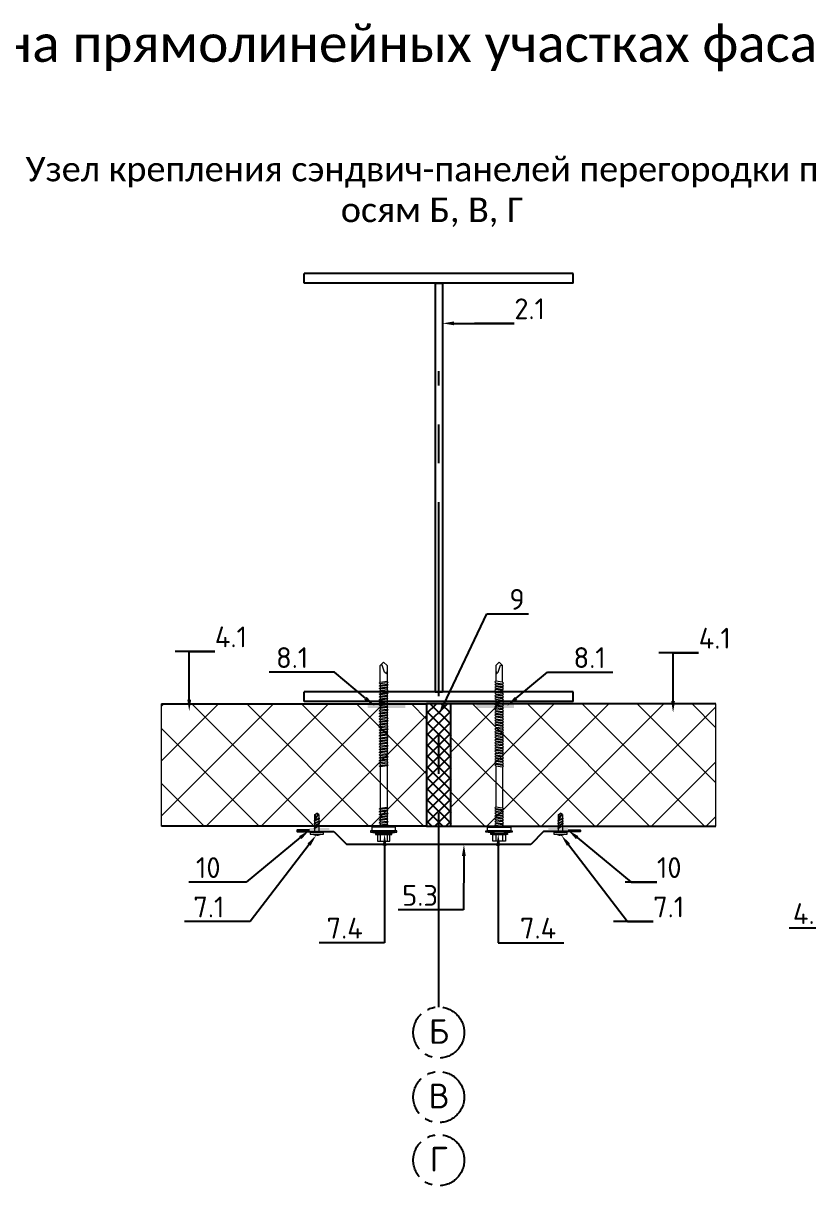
# Model space of a CAD drawing. Header units: millimetres. Extents: x -3689 to 3021565, y -698052 to -604547.
# Drawn here: x 2757910 to 2758552, y -669564 to -668614 of the extents above; entities that cross this region are included whole.
import ezdxf
from ezdxf import colors
from ezdxf.entities.mleader import LeaderData, LeaderLine
from ezdxf.math import Vec2, Vec3

# ---------------------------------------------------------------- set-up
doc = ezdxf.new("R2010")
doc.units = ezdxf.units.MM
doc.linetypes.add('CENTER', pattern=[50.800000000000004, 31.75, -6.35, 6.35, -6.35])
doc.layers.get('0').update_dxf_attribs({"lineweight": 0})
for name, color, linetype in [('A-DOOR-IDEN', 12, 'Continuous'), ('A-FLOR-IDEN', 14, 'Continuous'), ('A-WALL-PATT', 181, 'Continuous'), ('S-GRID', 133, 'CENTER'), ('S-METL', 14, 'Continuous'), ('S-WALL-PATT', 181, 'Continuous')]:
    doc.layers.add(name, color=color, linetype=linetype)
doc.styles.add('Calibri', font='calibri.ttf')
doc.styles.add('ЕСКД', font='isocpeur.ttf')

# ---------------------------------------------------------------- blocks, each defined once
blk = doc.blocks.new('*U578')
at = {"lineweight": 0}
h = blk.add_hatch(dxfattribs=at)
h.set_pattern_fill('ANSI37', color=0, scale=10, style=0)
h.set_pattern_definition([(45, (40, -783.2899490528216), (-22.45064030267288, 22.45064030267288), []), (135, (40, -783.2899490528216), (-22.45064030267288, -22.45064030267288), [])])
h.paths.add_polyline_path([(0, 216.7100509471784), (0, 0), (100, 0), (100, 216.7100509471784)])
at = {"color": 5, "lineweight": 0}
for p, q in [((100, 216.7100509471784), (0, 216.7100509471784)), ((0, 0), (100, 0))]:
    blk.add_line(p, q, dxfattribs=at)
at = {"color": 5}
for p, q in [((0, 216.7100509471784), (0, 0)), ((100, 0), (100, 216.7100509471784))]:
    blk.add_line(p, q, dxfattribs=at)
blk = doc.blocks.new('рлшгр')
at = {"color": 0}
for p, q in [((-23108.6821482153, 184996.8232912373), (-23108.6821482153, 185216.8232724693)), ((-23108.6821482153, 185216.8232724693), (-23100.68214866978, 185216.8232724693)), ((-23100.68214866978, 184996.8232912373), (-23100.68214866978, 185216.8232724693)), ((-22766.68216759053, 184996.8232912373), (-22766.68216759053, 185216.8232724693)), ((-22766.68216759053, 185216.8232724693), (-22758.68216804315, 185216.8232724693)), ((-22758.68216804315, 184996.8232912373), (-22758.68216804315, 185216.8232724693)), ((-22766.68216759053, 185109.8232812014), (-23100.68214866978, 185109.8232812014)), ((-23100.68214866978, 185109.8232812014), (-23100.68214866978, 185103.8232815367)), ((-22766.68216759053, 185109.8232812014), (-22766.68216759053, 185103.8232815367)), ((-22766.68216759053, 185103.8232815367), (-23100.68214866978, 185103.8232815367)), ((-23108.6821482153, 184996.8232912373), (-23100.68214866978, 184996.8232912373)), ((-22766.68216759053, 184996.8232912373), (-22758.68216804315, 184996.8232912373))]:
    blk.add_line(p, q, dxfattribs=at)
blk = doc.blocks.new('*U670')
at = {"color": 7}
for points in [[(-60.60660171782365, -10.60660171779455), (-50, 0)], [(-50, 0), (100.3945713860958, 0)], [(111.0011731039194, -10.60660171779455), (100.3945713860958, 0)], [(-80.60660171782365, -11.60660171782365), (-90.60660171782365, -11.60660171782365), (-90.60660171782365, -10.60660171782365), (-60.60660171782365, -10.60660171782365)], [(131.0011731039194, -11.60660171782365), (141.0011731039194, -11.60660171782365), (141.0011731039194, -10.60660171782365), (111.0011731039194, -10.60660171782365)]]:
    blk.add_lwpolyline(points, dxfattribs=at)
blk = doc.blocks.new('4.2x16')
at = {"lineweight": 0}
for p, q in [((-1.199999999989814, 5.30000000000291), (-1.199999999989814, -5.30000000000291)), ((14.87966793887608, 1.599999999998545), (16.00000000000728, 0))]:
    blk.add_line(p, q, dxfattribs=at)
for points in [[(-1.199999999989814, 3.599999999998545, 0.1148185505937614), (-2.095913941433537, 0.25), (-1.599999999983993, 0.25), (-1.599999999983993, -0.25), (-2.095913941433537, -0.25, 0.1148185505938521), (-1.199999999989814, -3.599999999998545)], [(7.275957614183426e-12, -5.30000000000291), (7.275957614183426e-12, 5.30000000000291, 0.414213562373095), (-0.1999999999898137, 5.5), (-0.999999999992724, 5.5, 0.414213562373095), (-1.199999999989814, 5.30000000000291, 0.2097628861456963), (-1.199999999989814, 3.80000000000291)], [(0, 3.099999999998545, 0.414213562373095), (1.5, 1.599999999998545), (3.302317669687909, 1.599999999998545), (3.590992804281996, 2.099999999998545)], [(14.22976397439197, -0.825474615485291, 0.1316524975878797), (14.87966793887608, -1.599999999998545), (16.00000000000728, 0), (14.22976397439925, -0.825474615478015), (9.879667938876082, 1.599999999998545), (14.87966793887608, 1.599999999998545), (14.7234978237102, 1.299999999988358), (15.72391328635422, -0.1287413488898892)], [(-1.199999999989814, -3.799999999995634, 0.2097628861481313), (-1.199999999989814, -5.300000000010186, 0.414213562373095), (-0.999999999992724, -5.5), (-0.1999999999898137, -5.5, 0.414213562373095), (7.275957614183426e-12, -5.30000000000291)], [(5.149838531098794, -1.599999999998545), (1.5, -1.599999999998545, 0.414213562373095), (0, -3.099999999998545)]]:
    blk.add_lwpolyline(points, format="xyb", dxfattribs=at)
for points in [[(7.275957614183426e-12, -1.599999999998545), (0, -1.599999999998545), (0, 1.599999999998545)], [(3.590992804281996, 2.099999999998545), (5.438513665692881, -2.099999999998545)], [(3.879667938876082, 1.599999999998545), (5.302317669687909, 1.599999999998545)], [(5.590992804281996, 2.099999999998545), (7.438513665692881, -2.099999999998545)], [(5.879667938876082, 1.599999999998545), (7.302317669687909, 1.599999999998545)], [(7.590992804281996, 2.099999999998545), (9.43851366569288, -2.099999999998545)], [(7.879667938876082, 1.599999999998545), (9.302317669687909, 1.599999999998545)], [(14.7234978237102, 1.299999999988358), (11.03375356302422, 1.299999999988358), (14.56523563171504, -0.6690416125711636)], [(7.149838531098794, -1.599999999998545), (5.727188800286967, -1.599999999998545)], [(9.149838531098794, -1.599999999998545), (7.727188800286967, -1.599999999998545)], [(11.14983853109879, -1.599999999998545), (9.727188800286967, -1.599999999998545)], [(11.72718880028697, -1.599999999998545), (11.43851366569288, -2.099999999998545)], [(14.87966793887608, -1.599999999998545), (11.72718880028697, -1.599999999998545)]]:
    blk.add_lwpolyline(points, dxfattribs=at)
for points in [[(3.590992804281996, 2.099999999998545), (5.727188800286967, -1.599999999998545), (5.438513665692881, -2.099999999998545), (3.302317669687909, 1.599999999998545)], [(5.302317669687909, 1.599999999998545), (5.590992804281996, 2.099999999998545), (7.727188800286967, -1.599999999998545), (7.438513665692881, -2.099999999998545)], [(7.302317669687909, 1.599999999998545), (7.590992804281996, 2.099999999998545), (9.727188800286967, -1.599999999998545), (9.43851366569288, -2.099999999998545)], [(9.590992804281996, 2.099999999998545), (11.43851366569288, -2.099999999998545), (9.302317669687909, 1.599999999998545), (9.590992804281996, 2.099999999998545), (11.72718880028697, -1.599999999998545)]]:
    blk.add_lwpolyline(points, close=True, dxfattribs=at)
blk = doc.blocks.new('*U671')
at = {"color": 7}
blk.add_blockref('4.2x16', (0, 0), dxfattribs=at)
blk = doc.blocks.new('*U573')
at = {"color": 0, "lineweight": 0, "ltscale": 10}
for p, q in [((0.9999999999995483, 10.75821146399544), (-1.578047253216045e-13, 3.758211464021094)), ((1.999999999999548, 10.75821146399548), (0.9999999999995483, 10.75821146399544)), ((0.9999999999995483, 10.75821146399544), (1.000000000000452, -10.75821146399535)), ((2.000000000000452, -10.75821146399531), (1.999999999999548, 10.75821146399548)), ((4.999999999999596, 9.625768151993025), (1.999999999999596, 9.625768151992899)), ((1.999999999999596, 9.625768151992899), (2.000000000000404, -9.625768151992732)), ((5.000000000000404, -9.625768151992606), (4.999999999999596, 9.625768151993025)), ((-1.000000000000214, 5.095994904011563), (-6.200000000000213, 5.095994904011344)), ((-6.200000000000213, 5.095994904011344), (-6.199999999999785, -5.095994904011865)), ((-1.000000000000119, 2.831108280006405), (-6.200000000000118, 2.831108280006187)), ((-2.853031142658489e-13, 6.794659872000921), (-1.000000000000285, 6.794659872000879)), ((-1.000000000000285, 6.794659872000879), (-0.9999999999997147, -6.794659872000962)), ((-0.9999999999997861, -5.095994904011646), (-1.000000000000214, 5.095994904011563)), ((2.853031142658489e-13, -6.794659872000921), (-2.853031142658489e-13, 6.794659872000921)), ((5.960699671339194, 2.831108280006697), (4.999999999999881, 2.831108280006657)), ((5.960699671339194, 2.831108280006697), (6.413676996087806, 3.623818598440535)), ((6.75340998968594, -2.831108279977059), (5.960699671339194, 2.831108280006697)), ((6.413676996087806, 3.623818598440535), (7.093142983283565, 2.831108280006745)), ((7.093142983283565, 2.831108280006745), (7.885853301688519, -2.831108279977012)), ((8.225586295286144, 2.831108280006792), (7.093142983283565, 2.831108280006745)), ((8.225586295286144, 2.831108280006792), (7.093142983283565, 2.831108280006745)), ((8.225586295286144, 2.831108280006792), (8.678563620122066, 3.623818598440631)), ((9.018296613720201, -2.831108279976964), (8.225586295286144, 2.831108280006792)), ((8.678563620122066, 3.623818598440631), (9.358029607317826, 2.83110828000684)), ((9.358029607317826, 2.83110828000684), (10.15073992572278, -2.831108279976917)), ((10.49047291932041, 2.831108280006887), (9.358029607317826, 2.83110828000684)), ((10.49047291932041, 2.831108280006887), (9.358029607317826, 2.831108280006839)), ((10.49047291932041, 2.831108280006887), (10.94345024406902, 3.623818598440726)), ((11.28318323772536, -2.831108279976869), (10.49047291932041, 2.831108280006887)), ((10.94345024406902, 3.623818598440726), (11.62291623132298, 2.831108280006935)), ((11.62291623132298, 2.831108280006935), (12.41562654969883, -2.831108279976822)), ((12.75535954329646, 2.831108280006982), (11.62291623126478, 2.831108280006935)), ((12.75535954329646, 2.831108280006983), (11.62291623132298, 2.831108280006935)), ((12.75535954329646, 2.831108280006982), (13.20833686810328, 3.623818598440821)), ((13.54806986170141, -2.831108279976774), (12.75535954329646, 2.831108280006982)), ((13.20833686810328, 3.623818598440821), (13.88780285529904, 2.83110828000703)), ((13.88780285529904, 2.83110828000703), (14.68051317370399, -2.831108279976727)), ((15.02024616730162, 2.831108280007077), (13.88780285529904, 2.83110828000703)), ((15.02024616730162, 2.831108280007078), (13.88780285529904, 2.83110828000703)), ((15.02024616730162, 2.831108280007077), (15.47322349210843, 3.623818598440916)), ((15.81295648570657, -2.831108279976679), (15.02024616730162, 2.831108280007077)), ((15.47322349210843, 3.623818598440916), (16.1526894793042, 2.831108280007125)), ((16.1526894793042, 2.831108280007125), (16.94539979768004, -2.831108279976632)), ((17.28513279133588, 2.831108280007173), (16.1526894793042, 2.831108280007125)), ((17.28513279133588, 2.831108280007173), (16.1526894793042, 2.831108280007126)), ((17.28513279133588, 2.831108280007173), (17.73811011608449, 3.623818598441011)), ((18.07784310968262, -2.831108279976584), (17.28513279133588, 2.831108280007173)), ((17.73811011608449, 3.623818598441011), (18.41757610328025, 2.83110828000722)), ((18.41757610328025, 2.83110828000722), (19.2102864216852, -2.831108279976537)), ((19.55001941528283, 2.831108280007268), (18.41757610328025, 2.83110828000722)), ((19.55001941528283, 2.831108280007268), (18.41757610328025, 2.831108280007221)), ((19.55001941528283, 2.831108280007268), (20.00299674011875, 3.623818598441106)), ((20.34272973371688, -2.831108279976489), (19.55001941528283, 2.831108280007268)), ((20.00299674011875, 3.623818598441106), (20.68246272731451, 2.831108280007316)), ((20.68246272731451, 2.831108280007316), (21.47517304571946, -2.831108279976441)), ((21.81490603931709, 2.831108280007363), (20.68246272731451, 2.831108280007316)), ((54.50058852800316, 2.831108280007788), (20.68246272731451, 2.831108280007316)), ((54.50058852800316, 2.831108280007788), (54.95356585283909, 3.623818598441626)), ((55.29329884643724, -2.831108279975969), (54.50058852800316, 2.831108280007788)), ((54.95356585283909, 3.623818598441626), (55.63303184003485, 2.831108280007835)), ((55.63303184003485, 2.831108280007835), (56.42574215843982, -2.831108279975922)), ((56.76547515203742, 2.831108280007883), (55.63303184003485, 2.831108280007835)), ((56.76547515209563, 2.831108280007883), (57.21845247684425, 3.623818598441721)), ((57.5581854704424, -2.831108279975874), (56.76547515209563, 2.831108280007883)), ((57.21845247684425, 3.623818598441721), (57.89791846404, 2.83110828000793)), ((57.89791846404, 2.83110828000793), (58.69062878244497, -2.831108279975826)), ((59.03036177604258, 2.831108280007978), (57.89791846404, 2.83110828000793)), ((59.03036177604258, 2.831108280007978), (59.48333910087851, 3.623818598441816)), ((59.82307209447666, -2.831108279975779), (59.03036177604258, 2.831108280007978)), ((59.48333910087851, 3.623818598441816), (60.16280508807426, 2.831108280008025)), ((60.16280508807426, 2.831108280008025), (60.95551540647924, -2.831108279975731)), ((61.29524840007684, 2.831108280008073), (60.16280508807426, 2.831108280008025)), ((61.29524840007684, 2.831108280008073), (61.74822572482546, 3.623818598441911)), ((62.08795871848181, -2.831108279975684), (61.29524840007684, 2.831108280008073)), ((61.74822572482546, 3.623818598441911), (62.42769171207942, 2.83110828000812)), ((62.42769171207942, 2.83110828000812), (63.22040203045529, -2.831108279975636)), ((63.5601350240529, 2.831108280008168), (62.42769171202121, 2.83110828000812)), ((63.5601350240529, 2.831108280008168), (64.01311234885972, 3.623818598442006)), ((64.35284534245787, -2.831108279975589), (63.5601350240529, 2.831108280008168)), ((64.01311234885972, 3.623818598442006), (64.69257833605548, 2.831108280008215)), ((64.69257833605548, 2.831108280008215), (65.48528865446045, -2.831108279975541)), ((65.82502164805805, 2.831108280008263), (64.69257833605548, 2.831108280008215)), ((65.82502164805805, 2.831108280008263), (66.27799897286488, 3.623818598442101)), ((66.61773196646303, -2.831108279975494), (65.82502164805805, 2.831108280008263)), ((66.27799897286488, 3.623818598442101), (66.95746496006063, 2.83110828000831)), ((66.95746496006063, 2.83110828000831), (67.7501752784365, -2.831108279975446)), ((68.08990827209232, 2.831108280008358), (66.95746496006063, 2.83110828000831)), ((68.08990827209232, 2.831108280008358), (68.54288559684093, 3.623818598442196)), ((68.88261859043908, -2.831108279975399), (68.08990827209232, 2.831108280008358)), ((68.54288559684093, 3.623818598442196), (69.22235158403669, 2.831108280008406)), ((69.22235158403669, 2.831108280008406), (70.01506190244166, -2.831108279975351)), ((70.35479489603927, 2.831108280008453), (69.22235158403669, 2.831108280008406)), ((70.35479489603927, 2.831108280008453), (70.8077722208752, 3.623818598442291)), ((71.14750521447334, -2.831108279975303), (70.35479489603927, 2.831108280008453)), ((70.8077722208752, 3.623818598442291), (71.48723820807095, 2.831108280008501)), ((71.48723820807095, 2.831108280008501), (72.27994852647592, -2.831108279975256)), ((72.61968152007353, 2.831108280008548), (71.48723820807095, 2.831108280008501)), ((72.61968152007353, 2.831108280008548), (73.07265884482214, 3.623818598442387)), ((73.41239183842029, -2.831108279975208), (72.61968152007353, 2.831108280008548)), ((73.07265884482214, 3.623818598442387), (73.7521248320179, 2.831108280008596)), ((73.7521248320179, 2.831108280008596), (74.54483515045195, -2.831108279975161)), ((74.88456814404958, 2.831108280008643), (73.7521248320179, 2.831108280008596)), ((74.88456814404961, 2.831108280008642), (75.33754546879823, 3.623818598442481)), ((75.67727846239634, -2.831108279975114), (74.88456814404961, 2.831108280008642)), ((75.33754546879823, 3.623818598442481), (76.01701145599398, 2.83110828000869)), ((76.01701145599398, 2.83110828000869), (76.80972177439892, -2.831108279975067)), ((77.14945476799656, 2.831108280008737), (76.01701145599398, 2.83110828000869)), ((77.14945476799656, 2.831108280008737), (77.60243209283249, 3.623818598442576)), ((77.9421650864306, -2.831108279975019), (77.14945476799656, 2.831108280008737)), ((77.60243209283249, 3.623818598442576), (78.28189808002824, 2.831108280008785)), ((78.28189808002824, 2.831108280008785), (79.07460839843318, -2.831108279974972)), ((79.41434139203082, 2.831108280008833), (78.28189808002824, 2.831108280008785)), ((79.41434139203082, 2.831108280008833), (79.86731871677944, 3.623818598442671)), ((80.20705171043576, -2.831108279974924), (79.41434139203082, 2.831108280008833)), ((79.86731871677944, 3.623818598442671), (80.5467847040334, 2.83110828000888)), ((80.5467847040334, 2.83110828000888), (81.33949502240924, -2.831108279974877)), ((81.67922801600687, 2.831108280008928), (80.54678470397519, 2.83110828000888)), ((81.67922801600687, 2.831108280008928), (82.1322053408137, 3.623818598442766)), ((82.47193833441182, -2.831108279974829), (81.67922801600687, 2.831108280008928)), ((82.1322053408137, 3.623818598442766), (82.81167132800945, 2.831108280008975)), ((82.81167132800945, 2.831108280008975), (83.6043816464144, -2.831108279974782)), ((83.94411464001203, 2.831108280009023), (82.81167132800945, 2.831108280008975)), ((83.94411464001203, 2.831108280009023), (84.39709196481886, 3.623818598442861)), ((84.73682495841697, -2.831108279974734), (83.94411464001203, 2.831108280009023)), ((84.39709196481886, 3.623818598442861), (85.07655795201461, 2.831108280009071)), ((85.07655795201461, 2.831108280009071), (85.86926827039045, -2.831108279974686)), ((86.2090012640463, 2.831108280009118), (85.07655795201461, 2.831108280009071)), ((86.2090012640463, 2.831108280009118), (86.66197858879491, 3.623818598442957)), ((87.00171158239303, -2.831108279974639), (86.2090012640463, 2.831108280009118)), ((86.66197858879491, 3.623818598442957), (87.34144457599066, 2.831108280009166)), ((87.34144457599066, 2.831108280009166), (88.1341548943956, -2.831108279974591)), ((88.47388788799324, 2.831108280009213), (87.34144457599066, 2.831108280009166)), ((88.47388788799324, 2.831108280009213), (88.92686521282917, 3.623818598443052)), ((89.26659820642729, -2.831108279974544), (88.47388788799324, 2.831108280009213)), ((88.92686521282917, 3.623818598443052), (89.60633120002493, 2.831108280009261)), ((89.60633120002493, 2.831108280009261), (90.39904151842987, -2.831108279974496)), ((90.7387745120275, 2.831108280009308), (89.60633120002493, 2.831108280009261)), ((90.7387745120275, 2.831108280009308), (91.19175183677612, 3.623818598443147)), ((91.53148483037424, -2.831108279974448), (90.7387745120275, 2.831108280009308)), ((91.19175183677612, 3.623818598443147), (91.87121782397188, 2.831108280009356)), ((91.87121782397188, 2.831108280009356), (92.66392814240592, -2.831108279974401)), ((93.00366113600356, 2.831108280009403), (91.87121782397188, 2.831108280009356)), ((93.00366113600356, 2.831108280009403), (93.45663846081038, 3.623818598443242)), ((93.7963714544085, -2.831108279974353), (93.00366113600356, 2.831108280009403)), ((93.45663846081038, 3.623818598443242), (94.13610444800614, 2.831108280009451)), ((94.13610444800614, 2.831108280009451), (94.92881476641108, -2.831108279974306)), ((95.26854776000872, 2.831108280009498), (94.13610444800614, 2.831108280009451)), ((95.26854776000872, 2.831108280009498), (95.72152508484464, 3.623818598443337)), ((96.06125807844276, -2.831108279974258), (95.26854776000872, 2.831108280009498)), ((95.72152508484464, 3.623818598443337), (96.4009910720404, 2.831108280009546)), ((96.4009910720404, 2.831108280009546), (97.19370139038713, -2.831108279974211)), ((97.53343438398477, 2.831108280009593), (96.4009910720404, 2.831108280009546)), ((97.53343438404298, 2.831108280009593), (97.9864117087916, 3.623818598443432)), ((98.32614470238971, -2.831108279974163), (97.53343438404298, 2.831108280009593)), ((97.9864117087916, 3.623818598443432), (98.66587769598735, 2.831108280009641)), ((98.66587769598735, 2.831108280009641), (99.4585880144214, -2.831108279974116)), ((99.79832100801903, 2.831108280009689), (98.66587769598735, 2.831108280009641)), ((99.79832100801903, 2.831108280009689), (100.2512983328259, 3.623818598443527)), ((100.591031326424, -2.831108279974068), (99.79832100801903, 2.831108280009689)), ((100.2512983328259, 3.623818598443527), (100.9307643200216, 2.831108280009736)), ((100.9307643200216, 2.831108280009736), (101.7234746384266, -2.83110827997402)), ((102.0632076320242, 2.831108280009784), (100.9307643200216, 2.831108280009736)), ((102.0632076320242, 2.831108280009784), (102.5161849568019, 3.623818598443622)), ((102.8559179504, -2.831108279973973), (102.0632076320242, 2.831108280009784)), ((102.5161849568019, 3.623818598443622), (103.1956509439977, 2.831108280009831)), ((103.1956509439977, 2.831108280009831), (103.9883612624026, -2.831108279973925)), ((104.3280942560002, 2.831108280009879), (103.1956509439977, 2.831108280009831)), ((104.3280942560002, 2.831108280009879), (104.7810715808071, 3.623818598443717)), ((105.1208045744052, -2.831108279973878), (104.3280942560002, 2.831108280009879)), ((104.7810715808071, 3.623818598443717), (105.4605375680028, 2.831108280009926)), ((105.4605375680028, 2.831108280009926), (106.2532478864078, -2.83110827997383)), ((106.5929808800054, 2.831108280009974), (105.4605375680028, 2.831108280009926)), ((106.5929808800054, 2.831108280009974), (107.0459582048413, 3.623818598443812)), ((107.3856911984394, -2.831108279973783), (106.5929808800054, 2.831108280009974)), ((107.0459582048413, 3.623818598443812), (107.7254241920371, 2.831108280010021)), ((107.7254241920371, 2.831108280010021), (108.518134510442, -2.831108279973735)), ((108.8578675040397, 2.831108280010069), (107.7254241920371, 2.831108280010021)), ((108.8578675040397, 2.831108280010069), (109.3108448287883, 3.623818598443907)), ((109.6505778223864, -2.831108279973688), (108.8578675040397, 2.831108280010069)), ((109.3108448287883, 3.623818598443907), (109.990310815984, 2.831108280010116)), ((109.990310815984, 2.831108280010116), (110.7830211344181, -2.83110827997364)), ((111.1227541280157, 2.831108280010164), (109.990310815984, 2.831108280010116)), ((111.1227541280157, 2.831108280010164), (111.5757314528225, 3.623818598444002)), ((111.9154644464207, -2.831108279973593), (111.1227541280157, 2.831108280010164)), ((111.5757314528225, 3.623818598444002), (112.2551974400183, 2.831108280010211)), ((112.2551974400183, 2.831108280010211), (113.0479077584232, -2.831108279973545)), ((113.3876407520209, 2.831108280010259), (112.2551974400183, 2.831108280010211)), ((113.3876407520209, 2.831108280010259), (113.8406180767986, 3.623818598444097)), ((114.1803510703967, -2.831108279973498), (113.3876407520209, 2.831108280010259)), ((113.8406180767986, 3.623818598444097), (114.5200840639943, 2.831108280010307)), ((114.5200840639943, 2.831108280010307), (115.3127943823993, -2.83110827997345)), ((115.6525273759969, 2.831108280010354), (114.5200840639943, 2.831108280010307)), ((115.6525273759969, 2.831108280010354), (116.1055047008037, 3.623818598444192)), ((116.4452376944019, -2.831108279973402), (115.6525273759969, 2.831108280010354)), ((116.1055047008037, 3.623818598444192), (116.7849706879995, 2.831108280010402)), ((116.7849706879995, 2.831108280010402), (117.5776810064336, -2.831108279973355)), ((117.9174140000312, 2.831108280010449), (116.7849706879995, 2.831108280010402)), ((117.9174140000312, 2.831108280010449), (118.370391324838, 3.623818598444288)), ((118.7101243184361, -2.831108279973307), (117.9174140000312, 2.831108280010449)), ((118.370391324838, 3.623818598444288), (119.0498573120338, 2.831108280010497)), ((119.0498573120338, 2.831108280010497), (119.8425676303805, -2.83110827997326)), ((120.1823006239781, 2.831108280010544), (119.0498573120338, 2.831108280010497)), ((120.1823006240363, 2.831108280010544), (120.6352779488141, 3.623818598444383)), ((120.9750109424122, -2.831108279973212), (120.1823006240363, 2.831108280010544)), ((120.6352779488141, 3.623818598444383), (121.3147439360098, 2.831108280010592)), ((121.3147439360098, 2.831108280010592), (122.1074542544148, -2.831108279973165)), ((122.4471872480124, 2.83110828001064), (121.3147439360098, 2.831108280010592)), ((122.4471872480124, 2.83110828001064), (122.9001645728192, 3.623818598444478)), ((123.2398975664173, -2.831108279973117), (122.4471872480124, 2.83110828001064)), ((122.9001645728192, 3.623818598444478), (123.579630560015, 2.831108280010687)), ((123.5796305600149, 2.831108280010687), (137.1689503039877, 2.831108280011258)), ((123.579630560015, 2.831108280010687), (124.3723408784199, -2.83110827997307)), ((131.733222406422, -0.6794659872056961), (137.6219276287947, 1.132443311992857)), ((137.168891720008, 2.831108280011258), (140, 1.252163460215004e-11)), ((140, 1.252163460215004e-11), (137.1688917200664, -2.831108279972532)), ((137.6219276287947, 1.132443311992857), (137.310505717999, 2.689552866000027)), ((-0.9999999999998811, -2.831108279977385), (-6.19999999999988, -2.831108279977603)), ((-6.199999999999785, -5.095994904011865), (-0.9999999999997861, -5.095994904011646)), ((-0.9999999999997147, -6.794659872000962), (2.853031142658489e-13, -6.794659872000921)), ((1.578047253205254e-13, -3.758211463995394), (1.000000000000452, -10.75821146399535)), ((6.75340998968594, -2.831108279977058), (5.000000000000119, -2.831108279977132)), ((7.432875976881695, -3.510574267172757), (6.75340998968594, -2.831108279977059)), ((7.885853301688519, -2.831108279977012), (7.432875976881695, -3.510574267172757)), ((9.018296613720201, -2.831108279976964), (7.885853301688519, -2.831108279977012)), ((9.018296613720201, -2.831108279976963), (7.885853301688519, -2.831108279977011)), ((9.697762600915956, -3.510574267172662), (9.018296613720201, -2.831108279976964)), ((10.15073992572278, -2.831108279976917), (9.697762600915956, -3.510574267172662)), ((11.28318323766715, -2.831108279976869), (10.15073992572278, -2.831108279976917)), ((11.28318323772536, -2.831108279976868), (10.15073992572278, -2.831108279976916)), ((11.96264922492111, -3.510574267172567), (11.28318323772536, -2.831108279976869)), ((12.41562654969883, -2.831108279976822), (11.96264922492111, -3.510574267172567)), ((13.54806986170141, -2.831108279976774), (12.41562654969883, -2.831108279976822)), ((13.54806986170141, -2.831108279976773), (12.41562654969883, -2.83110827997682)), ((14.22753584889717, -3.510574267172472), (13.54806986170141, -2.831108279976774)), ((14.68051317370399, -2.831108279976727), (14.22753584889717, -3.510574267172472)), ((15.81295648570657, -2.831108279976679), (14.68051317370399, -2.831108279976727)), ((15.81295648570657, -2.831108279976678), (14.68051317370399, -2.831108279976725)), ((16.49242247290232, -3.510574267172377), (15.81295648570657, -2.831108279976679)), ((16.94539979768004, -2.831108279976632), (16.49242247290232, -3.510574267172377)), ((18.07784310968262, -2.831108279976584), (16.94539979768004, -2.831108279976632)), ((18.07784310968262, -2.831108279976584), (16.94539979768004, -2.831108279976631)), ((18.75730909687838, -3.510574267172282), (18.07784310968262, -2.831108279976584)), ((19.2102864216852, -2.831108279976537), (18.75730909687838, -3.510574267172282)), ((20.34272973371688, -2.831108279976489), (19.2102864216852, -2.831108279976537)), ((20.34272973371688, -2.831108279976489), (19.2102864216852, -2.831108279976536)), ((21.02219572091264, -3.510574267172187), (20.34272973371688, -2.831108279976489)), ((21.47517304571946, -2.831108279976441), (21.02219572091264, -3.510574267172187)), ((55.29329884643724, -2.83110827997597), (21.47517304571946, -2.831108279976441)), ((55.97276483363299, -3.510574267171667), (55.29329884643724, -2.831108279975969)), ((56.42574215843982, -2.831108279975922), (55.97276483363299, -3.510574267171667)), ((57.55818547038419, -2.831108279975874), (56.42574215843982, -2.831108279975922)), ((58.23765145763815, -3.510574267171572), (57.5581854704424, -2.831108279975874)), ((58.69062878244497, -2.831108279975826), (58.23765145763815, -3.510574267171572)), ((59.82307209447666, -2.831108279975779), (58.69062878244497, -2.831108279975826)), ((60.50253808167241, -3.510574267171477), (59.82307209447666, -2.831108279975779)), ((60.95551540647924, -2.831108279975731), (60.50253808167241, -3.510574267171477)), ((62.08795871842361, -2.831108279975684), (60.95551540647924, -2.831108279975731)), ((62.76742470567757, -3.510574267171382), (62.08795871848181, -2.831108279975684)), ((63.22040203045529, -2.831108279975636), (62.76742470567757, -3.510574267171382)), ((64.35284534245787, -2.831108279975589), (63.22040203045529, -2.831108279975636)), ((65.03231132965362, -3.510574267171287), (64.35284534245787, -2.831108279975589)), ((65.48528865446045, -2.831108279975541), (65.03231132965362, -3.510574267171287)), ((66.61773196646303, -2.831108279975494), (65.48528865446045, -2.831108279975541)), ((67.29719795365878, -3.510574267171191), (66.61773196646303, -2.831108279975494)), ((67.7501752784365, -2.831108279975446), (67.29719795365878, -3.510574267171191)), ((68.88261859043908, -2.831108279975399), (67.7501752784365, -2.831108279975446)), ((69.56208457763483, -3.510574267171096), (68.88261859043908, -2.831108279975399)), ((70.01506190244166, -2.831108279975351), (69.56208457763483, -3.510574267171096)), ((71.14750521447334, -2.831108279975303), (70.01506190244166, -2.831108279975351)), ((71.8269712016691, -3.510574267171001), (71.14750521447334, -2.831108279975303)), ((72.27994852647592, -2.831108279975256), (71.8269712016691, -3.510574267171001)), ((73.41239183842029, -2.831108279975208), (72.27994852647592, -2.831108279975256)), ((74.09185782567425, -3.510574267170906), (73.41239183842029, -2.831108279975208)), ((74.54483515045195, -2.831108279975161), (74.09185782567425, -3.510574267170906)), ((75.67727846239632, -2.831108279975113), (74.54483515045195, -2.831108279975161)), ((76.3567444495921, -3.510574267170812), (75.67727846239634, -2.831108279975114)), ((76.80972177439892, -2.831108279975067), (76.3567444495921, -3.510574267170812)), ((77.9421650864306, -2.831108279975019), (76.80972177439892, -2.831108279975067)), ((78.62163107362636, -3.510574267170717), (77.9421650864306, -2.831108279975019)), ((79.07460839843318, -2.831108279974972), (78.62163107362636, -3.510574267170717)), ((80.20705171037756, -2.831108279974924), (79.07460839843318, -2.831108279974972)), ((80.88651769763152, -3.510574267170622), (80.20705171043576, -2.831108279974924)), ((81.33949502240924, -2.831108279974877), (80.88651769763152, -3.510574267170622)), ((82.47193833441182, -2.831108279974829), (81.33949502240924, -2.831108279974877)), ((83.15140432160757, -3.510574267170527), (82.47193833441182, -2.831108279974829)), ((83.6043816464144, -2.831108279974782), (83.15140432160757, -3.510574267170527)), ((84.73682495841697, -2.831108279974734), (83.6043816464144, -2.831108279974782)), ((85.41629094561273, -3.510574267170432), (84.73682495841697, -2.831108279974734)), ((85.86926827039045, -2.831108279974686), (85.41629094561273, -3.510574267170432)), ((87.00171158239303, -2.831108279974639), (85.86926827039045, -2.831108279974686)), ((87.68117756958878, -3.510574267170337), (87.00171158239303, -2.831108279974639)), ((88.1341548943956, -2.831108279974591), (87.68117756958878, -3.510574267170337)), ((89.26659820642729, -2.831108279974544), (88.1341548943956, -2.831108279974591)), ((89.94606419362304, -3.510574267170242), (89.26659820642729, -2.831108279974544)), ((90.39904151842987, -2.831108279974496), (89.94606419362304, -3.510574267170242)), ((91.53148483037424, -2.831108279974448), (90.39904151842987, -2.831108279974496)), ((92.2109508176282, -3.510574267170147), (91.53148483037424, -2.831108279974448)), ((92.66392814240592, -2.831108279974401), (92.2109508176282, -3.510574267170147)), ((93.7963714544085, -2.831108279974353), (92.66392814240592, -2.831108279974401)), ((94.47583744160426, -3.510574267170051), (93.7963714544085, -2.831108279974353)), ((94.92881476641108, -2.831108279974306), (94.47583744160426, -3.510574267170051)), ((96.06125807844276, -2.831108279974258), (94.92881476641108, -2.831108279974306)), ((96.74072406563852, -3.510574267169956), (96.06125807844276, -2.831108279974258)), ((97.19370139038713, -2.831108279974211), (96.74072406563852, -3.510574267169956)), ((98.32614470238971, -2.831108279974163), (97.19370139038713, -2.831108279974211)), ((99.00561068958547, -3.510574267169861), (98.32614470238971, -2.831108279974163)), ((99.4585880144214, -2.831108279974116), (99.00561068958547, -3.510574267169861)), ((100.591031326424, -2.831108279974068), (99.4585880144214, -2.831108279974116)), ((101.2704973136197, -3.510574267169766), (100.591031326424, -2.831108279974068)), ((101.7234746384266, -2.83110827997402), (101.2704973136197, -3.510574267169766)), ((102.8559179504, -2.831108279973973), (101.7234746384266, -2.83110827997402)), ((103.5353839376249, -3.510574267169671), (102.8559179504, -2.831108279973973)), ((103.9883612624026, -2.831108279973925), (103.5353839376249, -3.510574267169671)), ((105.1208045744052, -2.831108279973878), (103.9883612624026, -2.831108279973925)), ((105.8002705616009, -3.510574267169576), (105.1208045744052, -2.831108279973878)), ((106.2532478864078, -2.83110827997383), (105.8002705616009, -3.510574267169576)), ((107.3856911984394, -2.831108279973783), (106.2532478864078, -2.83110827997383)), ((108.0651571856352, -3.510574267169481), (107.3856911984394, -2.831108279973783)), ((108.518134510442, -2.831108279973735), (108.0651571856352, -3.510574267169481)), ((109.6505778223864, -2.831108279973688), (108.5181345103838, -2.831108279973735)), ((110.3300438095822, -3.510574267169386), (109.6505778223864, -2.831108279973688)), ((110.7830211344181, -2.83110827997364), (110.3300438095822, -3.510574267169386)), ((111.9154644464207, -2.831108279973593), (110.7830211344181, -2.83110827997364)), ((112.5949304336164, -3.51057426716929), (111.9154644464207, -2.831108279973593)), ((113.0479077584232, -2.831108279973545), (112.5949304336164, -3.51057426716929)), ((114.1803510703967, -2.831108279973498), (113.0479077584232, -2.831108279973545)), ((114.8598170576507, -3.510574267169195), (114.1803510703967, -2.831108279973498)), ((115.3127943823993, -2.83110827997345), (114.8598170576507, -3.510574267169195)), ((116.4452376944019, -2.831108279973402), (115.3127943823993, -2.83110827997345)), ((117.1247036815976, -3.5105742671691), (116.4452376944019, -2.831108279973402)), ((117.5776810064336, -2.831108279973355), (117.1247036815976, -3.5105742671691)), ((118.7101243184361, -2.831108279973307), (117.5776810064336, -2.831108279973355)), ((119.3895903056319, -3.510574267169005), (118.7101243184361, -2.831108279973307)), ((119.8425676303805, -2.83110827997326), (119.3895903056319, -3.510574267169005)), ((120.9750109424122, -2.831108279973212), (119.8425676303805, -2.83110827997326)), ((121.6544769296079, -3.51057426716891), (120.9750109424122, -2.831108279973212)), ((122.1074542544148, -2.831108279973165), (121.6544769296079, -3.51057426716891)), ((123.2398975664173, -2.831108279973117), (122.1074542544148, -2.831108279973165)), ((123.9193635536131, -3.510574267168815), (123.2398975664173, -2.831108279973117)), ((124.3723408784199, -2.83110827997307), (123.9193635536131, -3.510574267168815)), ((137.1689503040461, -2.831108279972532), (124.3723408784199, -2.83110827997307)), ((130.3742904320306, -2.264886624015184), (131.733222406422, -0.6794659872056961)), ((133.2053987120226, -2.831108279972699), (130.3742904320306, -2.264886624015184)), ((1.000000000000452, -10.75821146399535), (2.000000000000452, -10.75821146399531)), ((2.000000000000404, -9.625768151992732), (5.000000000000404, -9.625768151992606))]:
    blk.add_line(p, q, dxfattribs=at)

msp = doc.modelspace()

# ---------------------------------------------------------------- hatches: boundary and pattern name
at = {"layer": 'A-WALL-PATT'}
h = msp.add_hatch(dxfattribs=at)
h.set_pattern_fill('ANSI37', color=250, scale=2, angle=90)
h.set_pattern_definition([(135, (2769546.836592701, -912829.5010835913), (-4.490128060534577, -4.490128060534576), []), (225, (2769546.836592701, -912829.5010835913), (4.490128060534576, -4.490128060534577), [])])
h.paths.add_polyline_path([(2758259.763014162, -669270.2690684746), (2758259.763014162, -669170.1701008959), (2758239.763014162, -669170.1701008959), (2758239.763014162, -669270.2690684746)])
at = {"layer": 'S-WALL-PATT', "lineweight": 0, "ltscale": 10}
h = msp.add_hatch(color=250, dxfattribs=at)
h.dxf.hatch_style = 1
h.paths.add_polyline_path([(2758191.563669608, -669169.6959375866), (2758191.563669608, -669173.7283028612), (2758222.384926942, -669173.7283028612), (2758222.384926942, -669169.6959375866)])
h = msp.add_hatch(color=250, dxfattribs=at)
h.dxf.hatch_style = 1
h.paths.add_polyline_path([(2758311.138349974, -669169.6959375866), (2758311.138349974, -669173.7283028612), (2758280.31709264, -669173.7283028612), (2758280.31709264, -669169.6959375866)])
h = msp.add_hatch(color=250, dxfattribs=at)
h.dxf.hatch_style = 1
h.paths.add_polyline_path([(2758143.898188614, -669273.4158490982), (2758143.898188614, -669271.9042013553), (2758160.128551476, -669271.9042013553), (2758160.128551476, -669273.4158490982)])
h = msp.add_hatch(color=250, dxfattribs=at)
h.dxf.hatch_style = 1
h.paths.add_polyline_path([(2758355.449702455, -669273.4158490982), (2758355.449702455, -669271.9042013553), (2758339.219339593, -669271.9042013553), (2758339.219339593, -669273.4158490982)])

# ---------------------------------------------------------------- linework, layer by layer
at = {"layer": 'A-WALL-PATT', "color": 250, "ltscale": 10}
msp.add_lwpolyline([(2758239.673945535, -669270.3750301336), (2758259.673945535, -669270.3750301336), (2758259.673945535, -669170.1800313615), (2758239.673945535, -669170.1800313615)], close=True, dxfattribs=at)
at = {"layer": 'S-GRID', "color": 250, "ltscale": 5}
msp.add_line((2758249.673945535, -669418.1436944323), (2758249.673945535, -668898.3535950975), dxfattribs=at)
at = {"layer": 'S-GRID', "color": 250}
for centre in [(2758249.673945535, -669439.0075642406), (2758249.673945535, -669491.7936382904), (2758249.673945535, -669543.4228485688)]:
    msp.add_circle(centre, 20.86386980832669, dxfattribs=at)

# ---------------------------------------------------------------- block references
at = {"layer": 'A-WALL-PATT', "color": 250, "lineweight": 0, "xscale": -1, "rotation": 90}
msp.add_blockref('*U578', (2758239.673945535, -669170.3750301336), dxfattribs=at)
at = {"layer": 'A-WALL-PATT', "color": 250, "lineweight": 0, "rotation": 270}
msp.add_blockref('*U578', (2758259.673945535, -669170.3750301336), dxfattribs=at)
at = {"layer": 'S-METL', "color": 250}
for name, p, rotation in [('рлшгр', (2943356.497227388, -646059.7986753652), 90), ('*U573', (2758204.608522547, -669276.2400887288), 90.00000000000001), ('*U671', (2758149.971749378, -669275.5937661927), 90), ('*U671', (2758349.214771411, -669275.5937661927), 90), ('*U670', (2758274.871231228, -669285.198394832), 180)]:
    msp.add_blockref(name, p, dxfattribs=dict(at, rotation=rotation))
at = {"layer": 'S-METL', "color": 250, "xscale": -1, "rotation": 270}
msp.add_blockref('*U573', (2758299.076847265, -669276.2400887288), dxfattribs=at)

# ---------------------------------------------------------------- texts
at = {"layer": 'A-DOOR-IDEN', "color": 250, "linetype": 'ByBlock', "ltscale": 500, "attachment_point": 5, "style": 'Calibri'}
for s, insert, char_height, width in [('Узлы крепления сэндвич-панелей на прямолинейных участках фасадов', (2757918.557436854, -668634.2562231419), 30, 1690.73966136825), ('Узел крепления сэндвич-панелей перегородки по осям Б, В, Г', (2758244.22748906, -668751.7566903343), 20, 692.3264608246973)]:
    msp.add_mtext(s, dxfattribs=dict(at, insert=insert, char_height=char_height, width=width))
at = {"layer": 'S-GRID', "color": 250, "char_height": 20.18932363636363, "width": 571.4791278457018, "attachment_point": 5, "style": 'ЕСКД'}
for s, insert in [('Б', (2758249.89752355, -669438.1248370234)), ('В', (2758249.89752355, -669490.9109110732)), ('Г', (2758249.89752355, -669542.5401213516))]:
    msp.add_mtext(s, dxfattribs=dict(at, insert=insert))

# ---------------------------------------------------------------- leaders
at = {"layer": 'A-FLOR-IDEN', "color": 250}
ml = msp.add_multileader_mtext('Standard', dxfattribs=at)
ml.set_content('2.1', color=250, style='ЕСКД')
ml.set_leader_properties()
ml.build(insert=Vec2(0, 0))
ml.multileader.update_dxf_attribs({"text_left_attachment_type": 6, "text_right_attachment_type": 6, "dogleg_length": 20.96987534605703, "arrow_head_size": 9.600000000000001})
ctx = ml.context
ctx.base_point, ctx.char_height, ctx.arrow_head_size, ctx.landing_gap_size, ctx.plane_origin, ctx.plane_x_axis, ctx.plane_y_axis = Vec3(2758311.444527486, -668859.2042116786), 17, 9.600000000000001, 0, Vec3(2758431.260800524, -668884.6155520158), Vec3(1, -2.258681448315656e-12), Vec3(2.258681448315656e-12, 1)
ctx.left_attachment, ctx.right_attachment = 6, 6
notes = []
notes.append((ctx, [(1, (1, 1, 0), (2758290.47465214, -668859.2042116786), (1, -2.258681448315656e-12), 20.96987534605703, [(0, [(2758252.673945851, -668859.2046479539)], 0, [])])]))
ctx.mtext.insert, ctx.mtext.text_direction, ctx.mtext.rotation, ctx.mtext.width, ctx.mtext.flow_direction = Vec3(2758311.444527486, -668838.8042116787), Vec3(1, -2.258882650657248e-12), 6.283185307177328, 77.51149692218215, 5
ml = msp.add_multileader_mtext('Standard', dxfattribs=at)
ml.set_content('9', color=250, style='ЕСКД')
ml.set_leader_properties()
ml.build(insert=Vec2(0, 0))
ml.multileader.update_dxf_attribs({"text_left_attachment_type": 6, "text_right_attachment_type": 6, "dogleg_length": 20.96987534605703, "arrow_head_size": 9.600000000000001})
ctx = ml.context
ctx.base_point, ctx.char_height, ctx.arrow_head_size, ctx.landing_gap_size, ctx.plane_origin = Vec3(2758310.05609609, -669096.7882324329), 17, 9.600000000000001, 0, Vec3(2758281.634002609, -668945.1330458868)
ctx.left_attachment, ctx.right_attachment, ctx.text_align_type = 6, 6, 2
notes.append((ctx, [(0, (1, 1, 0), (2758289.086220744, -669096.7882324329), (1, 0), 20.96987534605703, [(0, [(2758249.67682347, -669179.4092522002)], 0, [])])]))
ctx.mtext.insert, ctx.mtext.defined_height, ctx.mtext.alignment, ctx.mtext.flow_direction = Vec3(2758319.988336284, -669076.3882324329), 125.4088915666272, 3, 5
ml = msp.add_multileader_mtext('Standard', dxfattribs=at)
ml.set_content('4.1', color=250, style='ЕСКД')
ml.set_leader_properties()
ml.build(insert=Vec2(0, 0))
ml.multileader.update_dxf_attribs({"text_left_attachment_type": 6, "text_right_attachment_type": 6, "dogleg_length": 20.96987534605703, "arrow_head_size": 9.600000000000001})
ctx = ml.context
ctx.base_point, ctx.char_height, ctx.arrow_head_size, ctx.landing_gap_size, ctx.plane_origin, ctx.plane_x_axis, ctx.plane_y_axis = Vec3(2758066.527029051, -669127.4423150528), 17, 9.600000000000001, 0, Vec3(2758186.343302088, -669152.85365539), Vec3(1, -2.258681448315656e-12), Vec3(2.258681448315656e-12, 1)
ctx.left_attachment, ctx.right_attachment = 6, 6
notes.append((ctx, [(1, (1, 1, 0), (2758045.557153705, -669127.4423150528), (1, -2.258681448315656e-12), 20.96987534605703, [(0, [(2758045.605200341, -669176.372761895)], 0, [])])]))
ctx.mtext.insert, ctx.mtext.text_direction, ctx.mtext.rotation, ctx.mtext.width, ctx.mtext.flow_direction = Vec3(2758066.527029051, -669107.0423150528), Vec3(1, -2.258882650657248e-12), 6.283185307177328, 77.51149692218215, 5
ml = msp.add_multileader_mtext('Standard', dxfattribs=at)
ml.set_content('4.1', color=250, style='ЕСКД')
ml.set_leader_properties()
ml.build(insert=Vec2(0, 0))
ml.multileader.update_dxf_attribs({"text_left_attachment_type": 6, "text_right_attachment_type": 6, "dogleg_length": 20.96987534605703, "arrow_head_size": 9.600000000000001})
ctx = ml.context
ctx.base_point, ctx.char_height, ctx.arrow_head_size, ctx.landing_gap_size, ctx.plane_origin, ctx.plane_x_axis, ctx.plane_y_axis = Vec3(2758462.256603367, -669128.5107061472), 17, 9.600000000000001, 0, Vec3(2758582.072876405, -669153.9220464843), Vec3(1, -2.258681448315656e-12), Vec3(2.258681448315656e-12, 1)
ctx.left_attachment, ctx.right_attachment = 6, 6
notes.append((ctx, [(1, (1, 1, 0), (2758441.286728021, -669128.5107061472), (1, -2.258681448315656e-12), 20.96987534605703, [(0, [(2758441.334774657, -669177.4411529893)], 0, [])])]))
ctx.mtext.insert, ctx.mtext.text_direction, ctx.mtext.rotation, ctx.mtext.width, ctx.mtext.flow_direction = Vec3(2758462.256603367, -669108.1107061473), Vec3(1, -2.258882650657248e-12), 6.283185307177328, 77.51149692218215, 5
ml = msp.add_multileader_mtext('Standard', dxfattribs=at)
ml.set_content('8.1', color=250, style='ЕСКД')
ml.set_leader_properties()
ml.build(insert=Vec2(0, 0))
ml.multileader.update_dxf_attribs({"text_left_attachment_type": 6, "text_right_attachment_type": 6, "dogleg_length": 20.96987534605703, "arrow_head_size": 9.600000000000001})
ctx = ml.context
ctx.base_point, ctx.char_height, ctx.arrow_head_size, ctx.landing_gap_size, ctx.plane_origin = Vec3(2758121.259056783, -669144.3647625075), 17, 9.600000000000001, 0, Vec3(2758171.630178365, -668992.7095759613)
ctx.left_attachment, ctx.right_attachment = 6, 6
notes.append((ctx, [(0, (1, 1, 0), (2758164.328932129, -669144.3647625075), (-1, 0), 20.96987534605703, [(0, [(2758197.131626262, -669171.9005117783)], 0, [])])]))
ctx.mtext.insert, ctx.mtext.defined_height, ctx.mtext.flow_direction = Vec3(2758116.600136944, -669123.9647625075), 125.4088915666272, 5
ml = msp.add_multileader_mtext('Standard', dxfattribs=at)
ml.set_content('8.1', color=250, style='ЕСКД')
ml.set_leader_properties()
ml.build(insert=Vec2(0, 0))
ml.multileader.update_dxf_attribs({"text_left_attachment_type": 6, "text_right_attachment_type": 6, "dogleg_length": 20.96987534605703, "arrow_head_size": 9.600000000000001})
ctx = ml.context
ctx.base_point, ctx.char_height, ctx.arrow_head_size, ctx.landing_gap_size, ctx.plane_origin = Vec3(2758359.493934698, -669144.3647625075), 17, 9.600000000000001, 0, Vec3(2758331.071841218, -668992.7095759613)
ctx.left_attachment, ctx.right_attachment, ctx.text_align_type = 6, 6, 2
notes.append((ctx, [(0, (1, 1, 0), (2758338.524059352, -669144.3647625075), (1, 0), 20.96987534605703, [(0, [(2758305.57039332, -669171.9005117783)], 0, [])])]))
ctx.mtext.insert, ctx.mtext.defined_height, ctx.mtext.alignment, ctx.mtext.flow_direction = Vec3(2758386.252854537, -669123.9647625075), 125.4088915666272, 3, 5
ml = msp.add_multileader_mtext('Standard', dxfattribs=at)
ml.set_content('4.2', color=250, style='ЕСКД')
ml.set_leader_properties()
ml.build(insert=Vec2(0, 0))
ml.multileader.update_dxf_attribs({"text_left_attachment_type": 6, "text_right_attachment_type": 6, "dogleg_length": 20.96987534605703, "arrow_head_size": 9.600000000000001})
ctx = ml.context
ctx.base_point, ctx.char_height, ctx.arrow_head_size, ctx.landing_gap_size, ctx.plane_origin, ctx.plane_x_axis, ctx.plane_y_axis = Vec3(2758541.540432406, -669353.6650675886), 17, 9.600000000000001, 0, Vec3(2758448.924159369, -669328.2537272517), Vec3(1, -2.258681448315656e-12), Vec3(2.258681448315656e-12, 1)
ctx.left_attachment, ctx.right_attachment, ctx.text_align_type = 6, 6, 2
notes.append((ctx, [(1, (1, 1, 0), (2758589.710307752, -669353.6650675887), (-1, 2.258681448315656e-12), 20.96987534605703, [(0, [(2758589.662261116, -669261.0520703441)], 0, [])])]))
ctx.mtext.insert, ctx.mtext.text_direction, ctx.mtext.rotation, ctx.mtext.width, ctx.mtext.alignment, ctx.mtext.flow_direction = Vec3(2758568.740432406, -669333.2650675887), Vec3(1, -2.258882650657248e-12), 6.283185307177328, 77.51149692218215, 3, 5
ml = msp.add_multileader_mtext('Standard', dxfattribs=at)
ml.set_content('10', color=250, style='ЕСКД')
ml.set_leader_properties()
ml.build(insert=Vec2(0, 0))
ml.multileader.update_dxf_attribs({"text_left_attachment_type": 6, "text_right_attachment_type": 6, "dogleg_length": 20.96987534605703, "arrow_head_size": 9.600000000000001})
ctx = ml.context
ctx.base_point, ctx.char_height, ctx.arrow_head_size, ctx.landing_gap_size, ctx.plane_origin = Vec3(2758054.225853591, -669316.0576196876), 17, 9.600000000000001, 0, Vec3(2758102.238465654, -669246.7445046632)
ctx.left_attachment, ctx.right_attachment, ctx.text_align_type = 6, 6, 2
notes.append((ctx, [(0, (1, 1, 0), (2758092.195728937, -669316.0576196876), (-1, 0), 20.96987534605703, [(0, [(2758143.870058123, -669273.5917931142)], 0, [])])]))
ctx.mtext.insert, ctx.mtext.width, ctx.mtext.alignment, ctx.mtext.flow_direction = Vec3(2758071.225853591, -669295.6576196877), 77.51149692218215, 3, 5
ml = msp.add_multileader_mtext('Standard', dxfattribs=at)
ml.set_content('7.1', color=250, style='ЕСКД')
ml.set_leader_properties()
ml.build(insert=Vec2(0, 0))
ml.multileader.update_dxf_attribs({"text_left_attachment_type": 6, "text_right_attachment_type": 6, "dogleg_length": 20.96987534605703, "arrow_head_size": 9.600000000000001})
ctx = ml.context
ctx.base_point, ctx.char_height, ctx.arrow_head_size, ctx.landing_gap_size, ctx.plane_origin = Vec3(2758052.229547048, -669348.2122393578), 17, 9.600000000000001, 0, Vec3(2758133.938410099, -669246.7445046632)
ctx.left_attachment, ctx.right_attachment, ctx.text_align_type = 6, 6, 2
notes.append((ctx, [(0, (1, 1, 0), (2758095.299422394, -669348.2122393578), (-1, 0), 20.96987534605703, [(0, [(2758149.42480604, -669277.745804861)], 0, [])])]))
ctx.mtext.insert, ctx.mtext.width, ctx.mtext.alignment, ctx.mtext.flow_direction = Vec3(2758074.329547048, -669327.8122393577), 77.51149692218215, 3, 5
ml = msp.add_multileader_mtext('Standard', dxfattribs=at)
ml.set_content('7.4', color=250, style='ЕСКД')
ml.set_leader_properties()
ml.build(insert=Vec2(0, 0))
ml.multileader.update_dxf_attribs({"text_left_attachment_type": 6, "text_right_attachment_type": 6, "dogleg_length": 20.96987534605703, "arrow_head_size": 9.600000000000001})
ctx = ml.context
ctx.base_point, ctx.char_height, ctx.arrow_head_size, ctx.landing_gap_size, ctx.plane_origin = Vec3(2758157.112897706, -669365.5877418683), 17, 9.600000000000001, 0, Vec3(2758211.230860694, -669492.7224551501)
ctx.left_attachment, ctx.right_attachment = 6, 6
notes.append((ctx, [(1, (1, 1, 0), (2758205.282773052, -669365.5877418683), (-1, 0), 20.96987534605703, [(0, [(2758205.353903655, -669276.7760041918)], 0, [])])]))
ctx.mtext.insert, ctx.mtext.width, ctx.mtext.flow_direction = Vec3(2758157.900618578, -669345.1877418683), 77.51149692218215, 5
ml = msp.add_multileader_mtext('Standard', dxfattribs=at)
ml.set_content('7.4', color=250, style='ЕСКД')
ml.set_leader_properties()
ml.build(insert=Vec2(0, 0))
ml.multileader.update_dxf_attribs({"text_left_attachment_type": 6, "text_right_attachment_type": 6, "dogleg_length": 20.96987534605703, "arrow_head_size": 9.600000000000001})
ctx = ml.context
ctx.base_point, ctx.char_height, ctx.arrow_head_size, ctx.landing_gap_size, ctx.plane_origin = Vec3(2758319.372472106, -669365.5877418683), 17, 9.600000000000001, 0, Vec3(2758292.454509118, -669492.7224551501)
ctx.left_attachment, ctx.right_attachment, ctx.text_align_type = 6, 6, 2
notes.append((ctx, [(1, (1, 1, 0), (2758298.40259676, -669365.5877418683), (1, 0), 20.96987534605703, [(0, [(2758298.331466157, -669276.7760041918)], 0, [])])]))
ctx.mtext.insert, ctx.mtext.width, ctx.mtext.alignment, ctx.mtext.flow_direction = Vec3(2758345.784751234, -669345.1877418683), 77.51149692218215, 3, 5
ml = msp.add_multileader_mtext('Standard', dxfattribs=at)
ml.set_content('7.1', color=250, style='ЕСКД')
ml.set_leader_properties()
ml.build(insert=Vec2(0, 0))
ml.multileader.update_dxf_attribs({"text_left_attachment_type": 6, "text_right_attachment_type": 6, "dogleg_length": 20.96987534605703, "arrow_head_size": 9.600000000000001})
ctx = ml.context
ctx.base_point, ctx.char_height, ctx.arrow_head_size, ctx.landing_gap_size, ctx.plane_origin = Vec3(2758425.018344021, -669348.2122393578), 17, 9.600000000000001, 0, Vec3(2758365.409480969, -669246.7445046632)
ctx.left_attachment, ctx.right_attachment = 6, 6
notes.append((ctx, [(0, (1, 1, 0), (2758404.048468675, -669348.2122393578), (1, 0), 20.96987534605703, [(0, [(2758349.923085029, -669277.745804861)], 0, [])])]))
ctx.mtext.insert, ctx.mtext.width, ctx.mtext.flow_direction = Vec3(2758425.018344021, -669327.8122393577), 77.51149692218215, 5
ml = msp.add_multileader_mtext('Standard', dxfattribs=at)
ml.set_content('10', color=250, style='ЕСКД')
ml.set_leader_properties()
ml.build(insert=Vec2(0, 0))
ml.multileader.update_dxf_attribs({"text_left_attachment_type": 6, "text_right_attachment_type": 6, "dogleg_length": 20.96987534605703, "arrow_head_size": 9.600000000000001})
ctx = ml.context
ctx.base_point, ctx.char_height, ctx.arrow_head_size, ctx.landing_gap_size, ctx.plane_origin = Vec3(2758428.122037478, -669316.0576196876), 17, 9.600000000000001, 0, Vec3(2758397.109425415, -669246.7445046632)
ctx.left_attachment, ctx.right_attachment = 6, 6
notes.append((ctx, [(0, (1, 1, 0), (2758407.152162132, -669316.0576196876), (1, 0), 20.96987534605703, [(0, [(2758355.477832946, -669273.5917931142)], 0, [])])]))
ctx.mtext.insert, ctx.mtext.width, ctx.mtext.flow_direction = Vec3(2758428.122037478, -669295.6576196877), 77.51149692218215, 5
ml = msp.add_multileader_mtext('Standard', dxfattribs=at)
ml.set_content('5.3', color=250, style='ЕСКД')
ml.set_leader_properties()
ml.build(insert=Vec2(0, 0))
ml.multileader.update_dxf_attribs({"text_left_attachment_type": 6, "text_right_attachment_type": 6, "dogleg_length": 20.96987534605703, "arrow_head_size": 9.600000000000001})
ctx = ml.context
ctx.base_point, ctx.char_height, ctx.arrow_head_size, ctx.landing_gap_size, ctx.plane_origin = Vec3(2758223.579795753, -669338.8181386046), 17, 9.600000000000001, 0, Vec3(2758295.461011435, -669479.6042869884)
ctx.left_attachment, ctx.right_attachment, ctx.text_align_type = 6, 6, 2
notes.append((ctx, [(1, (1, 1, 0), (2758270.049671099, -669338.8181386046), (-1, 0), 20.96987534605703, [(0, [(2758270.255543182, -669285.198394832)], 0, [])])]))
ctx.mtext.insert, ctx.mtext.width, ctx.mtext.alignment, ctx.mtext.flow_direction = Vec3(2758249.079795752, -669318.4181386046), 77.51149692218215, 3, 5
for ctx, leaders in notes:
    for number, flags, end, landing, length, lines in leaders:
        leader = LeaderData()
        leader.index, (leader.has_last_leader_line, leader.has_dogleg_vector, leader.attachment_direction) = number, flags
        leader.last_leader_point, leader.dogleg_vector, leader.dogleg_length = Vec3(end), Vec3(landing), length
        for number, points, colour, breaks in lines:
            line = LeaderLine()
            line.index, line.vertices, line.color, line.breaks = number, Vec3.list(points), colors.encode_raw_color(colour), breaks
            leader.lines.append(line)
        ctx.leaders.append(leader)

doc.saveas('drawing.dxf')
